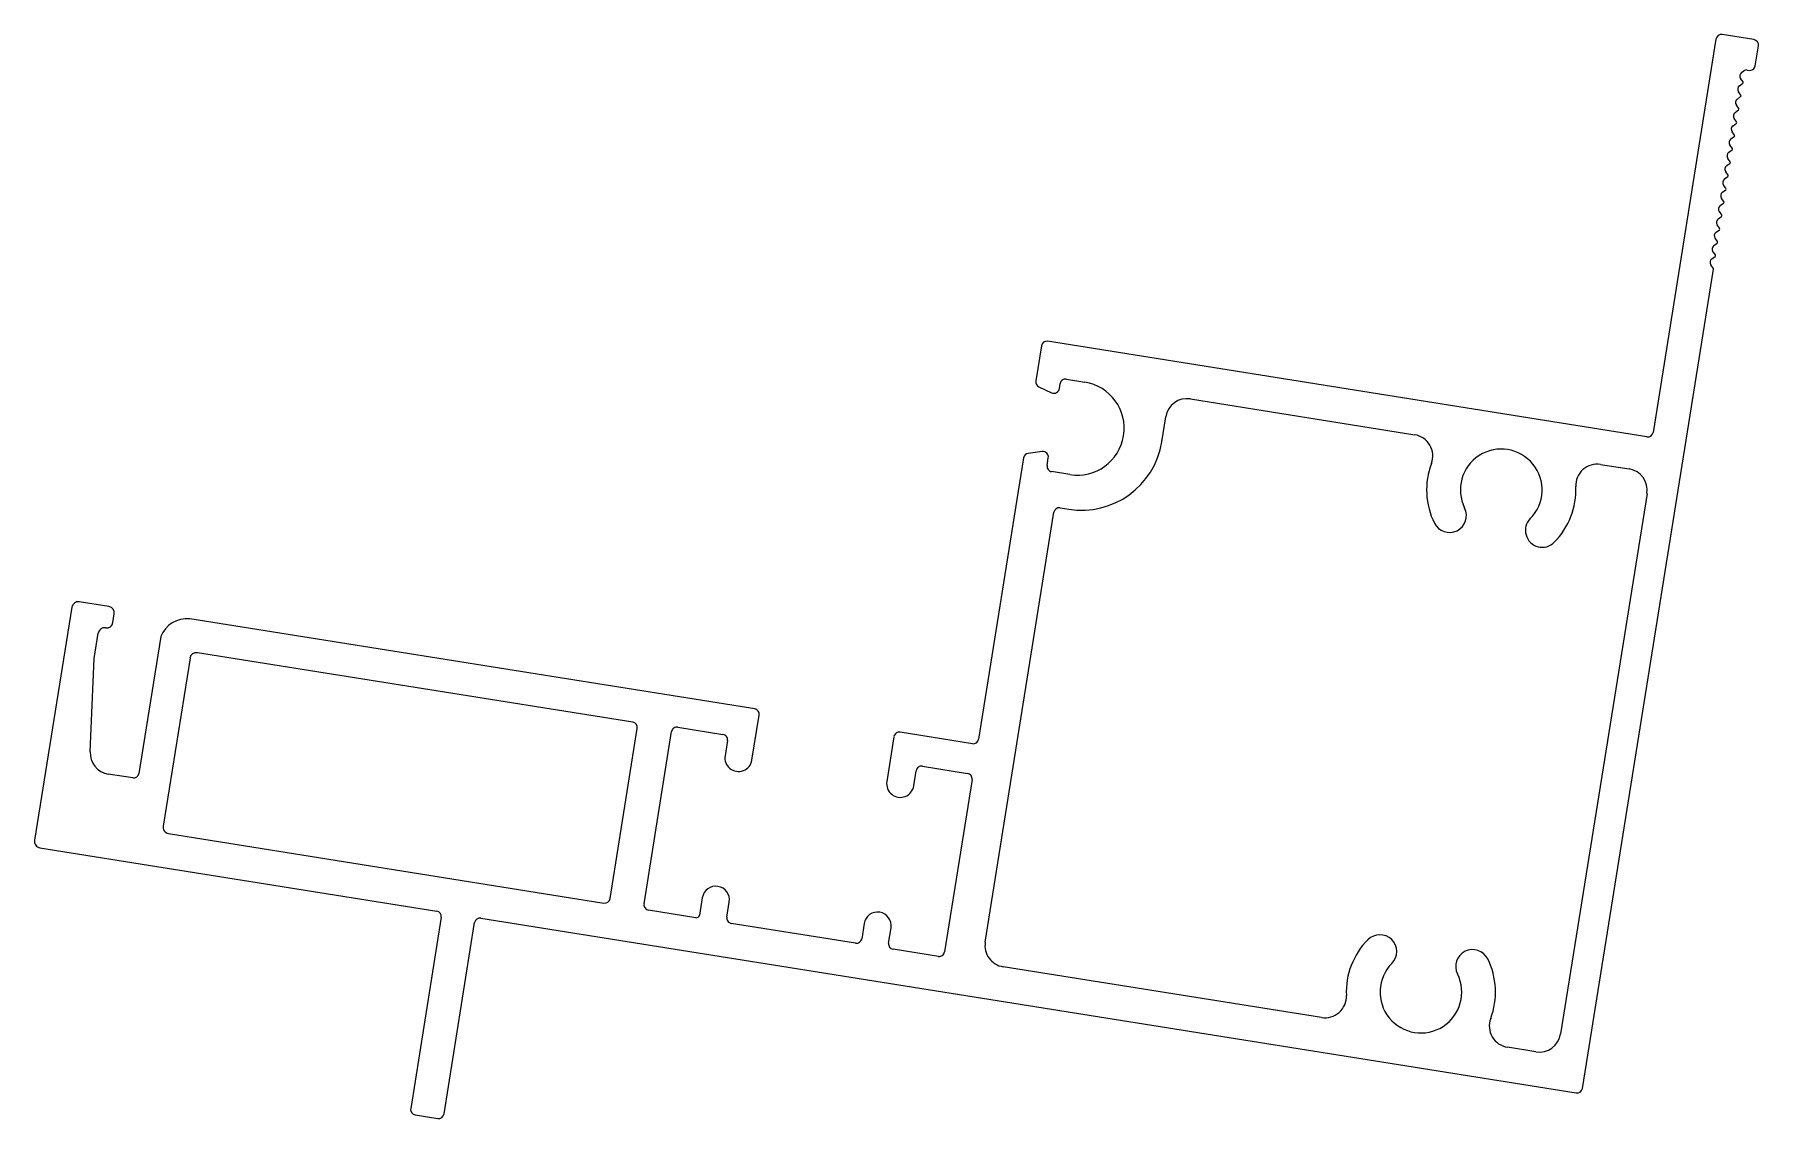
# Model space of a CAD drawing. Extents: x -40.4 to 39.8, y 0.2 to 50.6.
import ezdxf

# ---------------------------------------------------------------- set-up
doc = ezdxf.new("R2010")
doc.units = 0
doc.layers.add('1', color=7, linetype='CONTINUOUS')
doc.layers.add('5', color=6, linetype='CONTINUOUS')

msp = doc.modelspace()

# ---------------------------------------------------------------- linework, layer by layer
at = {"layer": '1', "color": 7}
for p, q in [((39.536, 50.371), (38.063, 50.606)), ((37.772, 50.396), (34.847, 32.086)), ((39.599, 49.15), (39.747, 50.08)), ((38.963, 48.843), (39.066, 48.918)), ((39.217, 48.954), (39.308, 48.939)), ((38.864, 48.224), (39.018, 48.335)), ((39.029, 48.406), (38.918, 48.559)), ((38.831, 47.166), (38.72, 47.32)), ((38.765, 47.604), (38.919, 47.715)), ((38.93, 47.786), (38.819, 47.94)), ((38.732, 46.547), (38.621, 46.7)), ((38.666, 46.984), (38.82, 47.095)), ((38.468, 45.745), (38.622, 45.856)), ((38.633, 45.927), (38.522, 46.081)), ((38.567, 46.364), (38.721, 46.476)), ((38.369, 45.125), (38.523, 45.236)), ((38.534, 45.307), (38.423, 45.461)), ((38.336, 44.068), (38.225, 44.221)), ((38.27, 44.505), (38.424, 44.617)), ((38.435, 44.687), (38.324, 44.841)), ((38.072, 43.266), (38.226, 43.377)), ((38.237, 43.448), (38.126, 43.602)), ((38.171, 43.885), (38.325, 43.997)), ((37.973, 42.646), (38.127, 42.757)), ((38.138, 42.828), (38.027, 42.982)), ((37.94, 41.589), (37.829, 41.743)), ((37.874, 42.026), (38.028, 42.138)), ((38.039, 42.209), (37.928, 42.362)), ((37.676, 40.787), (37.83, 40.898)), ((37.841, 40.969), (37.73, 41.123)), ((37.775, 41.407), (37.929, 41.518)), ((37.577, 40.167), (37.731, 40.279)), ((37.742, 40.349), (37.631, 40.503)), ((36.318, 31.34), (37.652, 39.692)), ((37.643, 39.73), (37.532, 39.883)), ((6.398, 36.121), (6.136, 34.484)), ((34.556, 31.875), (6.684, 36.328)), ((7.557, 34.566), (8.411, 34.429)), ((6.279, 34.215), (6.874, 33.934)), ((7.233, 34.124), (7.271, 34.358)), ((31.558, 1.551), (36.318, 31.34)), ((5.564, 30.904), (3.471, 17.805)), ((6.436, 31.194), (5.78, 31.113)), ((6.662, 30.548), (6.718, 30.902)), ((7.723, 30.126), (6.869, 30.262)), ((-36.971, 23.98), (-38.354, 24.201)), ((-38.697, 23.952), (-40.431, 13.103)), ((-36.785, 23.242), (-36.722, 23.637)), ((-6.937, 19.215), (-33.205, 23.411)), ((-37.662, 21.559), (-37.472, 22.744)), ((-34.561, 22.583), (-35.579, 16.214)), ((-37.841, 17.228), (-37.662, 21.559)), ((-7.063, 16.84), (-6.729, 18.929)), ((-12.083, 10.141), (-10.801, 18.161)), ((-10.514, 18.369), (-8.412, 18.033)), ((-8.204, 17.747), (-8.317, 17.041)), ((-0.459, 17.927), (-0.792, 15.839)), ((3.186, 17.598), (-0.172, 18.135)), ((-35.865, 16.006), (-37.001, 16.187)), ((0.462, 15.638), (0.575, 16.344)), ((0.861, 16.552), (2.964, 16.216)), ((3.172, 15.929), (1.89, 7.908)), ((-40.182, 12.76), (-21.724, 9.811)), ((-9.373, 10.431), (-9.502, 9.626)), ((-9.673, 9.502), (-11.875, 9.854)), ((-8.232, 9.525), (-8.119, 10.231)), ((-21.514, 9.52), (-22.936, 0.616)), ((-21.386, 0.368), (-19.963, 9.272)), ((-19.672, 9.483), (31.272, 1.343)), ((-2.247, 8.315), (-8.024, 9.238)), ((-1.848, 9.229), (-1.961, 8.523)), ((-0.707, 8.322), (-0.594, 9.029)), ((1.604, 7.7), (-0.5, 8.036)), ((-22.726, 0.325), (-21.677, 0.157))]:
    msp.add_line(p, q, dxfattribs=at)
for centre, radius, start, end in [((38.023, 50.356), 0.254, 80.92252, 170.92252), ((39.496, 50.12), 0.254, 350.92252, 80.92252), ((39.185, 48.753), 0.203, 80.92252, 125.92252), ((39.348, 49.19), 0.254, 260.92252, 350.92252), ((38.983, 48.059), 0.203, 125.92252, 215.92252), ((39.082, 48.679), 0.203, 125.92252, 215.92252), ((38.988, 48.376), 0.0508, 305.92252, 35.92252), ((38.884, 47.439), 0.203, 125.92252, 215.92252), ((38.889, 47.756), 0.0508, 305.92252, 35.92252), ((38.785, 46.82), 0.203, 125.92252, 215.92252), ((38.691, 46.517), 0.0508, 305.92252, 35.92252), ((38.79, 47.137), 0.0508, 305.92252, 35.92252), ((38.587, 45.58), 0.203, 125.92252, 215.92252), ((38.686, 46.2), 0.203, 125.92252, 215.92252), ((38.592, 45.897), 0.0508, 305.92252, 35.92252), ((38.488, 44.96), 0.203, 125.92252, 215.92252), ((38.493, 45.277), 0.0508, 305.92252, 35.92252), ((38.389, 44.341), 0.203, 125.92252, 215.92252), ((38.394, 44.658), 0.0508, 305.92252, 35.92252), ((38.29, 43.721), 0.203, 125.92252, 215.92252), ((38.196, 43.418), 0.0508, 305.92252, 35.92252), ((38.295, 44.038), 0.0508, 305.92252, 35.92252), ((38.092, 42.481), 0.203, 125.92252, 215.92252), ((38.191, 43.101), 0.203, 125.92252, 215.92252), ((38.097, 42.799), 0.0508, 305.92252, 35.92252), ((37.993, 41.862), 0.203, 125.92252, 215.92252), ((37.998, 42.179), 0.0508, 305.92252, 35.92252), ((37.894, 41.242), 0.203, 125.92252, 215.92252), ((37.8, 40.939), 0.0508, 305.92252, 35.92252), ((37.899, 41.559), 0.0508, 305.92252, 35.92252), ((37.696, 40.003), 0.203, 125.92252, 215.92252), ((37.795, 40.622), 0.203, 125.92252, 215.92252), ((37.701, 40.32), 0.0508, 305.92252, 35.92252), ((37.602, 39.7), 0.0508, 350.92252, 35.92252), ((6.645, 36.081), 0.25, 80.92252, 170.92252), ((6.387, 34.444), 0.254, 170.92252, 244.77818), ((7.517, 34.319), 0.25, 80.92247, 170.92256), ((6.982, 34.164), 0.254, 244.77818, 350.92252), ((8.067, 32.277), 2.179, 260.92252, 80.92252), ((34.596, 32.126), 0.254, 260.92252, 350.92252), ((5.811, 30.865), 0.25, 97.06685, 170.92252), ((6.467, 30.942), 0.254, 350.92252, 97.06685), ((6.909, 30.509), 0.25, 170.92252, 260.92252), ((-38.401, 23.905), 0.3, 80.92252, 170.92252), ((-37.018, 23.684), 0.3, 350.92246, 80.92246), ((-33.341, 22.108), 1.31, 84.07603, 158.75856), ((-37.176, 22.697), 0.3, 80.92252, 170.92252), ((-37.082, 23.289), 0.3, 260.92252, 350.92252), ((-6.976, 18.968), 0.25, 350.92247, 80.92256), ((-10.554, 18.122), 0.251, 80.92247, 170.92256), ((-8.451, 17.786), 0.25, 350.92247, 80.92256), ((-0.212, 17.888), 0.25, 80.92247, 170.92256), ((3.225, 17.844), 0.249, 260.92252, 350.92252), ((-36.843, 17.175), 1, 176.93152, 260.92252), ((-7.69, 16.941), 0.635, 170.92252, 350.92252), ((-35.826, 16.253), 0.25, 260.92252, 350.92252), ((0.821, 16.305), 0.25, 80.92247, 170.92256), ((2.925, 15.969), 0.25, 350.92247, 80.92256), ((-0.165, 15.738), 0.635, 170.92252, 350.92252), ((-40.134, 13.056), 0.3, 170.92252, 260.92252), ((-8.746, 10.331), 0.635, 350.92252, 170.92252), ((-21.764, 9.56), 0.254, 350.92252, 80.92252), ((-11.835, 10.101), 0.251, 170.92247, 260.92256), ((-9.65, 9.65), 0.15, 260.92247, 350.92256), ((-1.221, 9.129), 0.635, 350.92252, 170.92252), ((-19.713, 9.232), 0.254, 80.92252, 170.92252), ((-7.985, 9.485), 0.25, 170.92247, 260.92256), ((-2.208, 8.562), 0.25, 260.92247, 350.92256), ((-0.46, 8.283), 0.25, 170.92247, 260.92256), ((1.643, 7.947), 0.25, 260.92247, 350.92256), ((31.311, 1.59), 0.25, 260.92252, 350.92252), ((-22.685, 0.576), 0.254, 170.92252, 260.92252), ((-21.637, 0.408), 0.254, 260.92252, 350.92252)]:
    msp.add_arc(centre, radius, start, end, dxfattribs=at)
at = {"layer": '5', "color": 7}
for p, q in [((13.328, 33.646), (23.759, 31.98)), ((11.996, 31.65), (12.182, 32.817)), ((32.406, 30.598), (33.734, 30.386)), ((34.564, 29.241), (30.545, 4.089)), ((3.785, 8.364), (6.982, 28.371)), ((7.267, 28.578), (7.668, 28.514)), ((-12.605, 18.599), (-32.858, 21.835)), ((-33.201, 21.586), (-34.451, 13.764)), ((-13.663, 10.392), (-12.397, 18.313)), ((-34.202, 13.421), (-13.948, 10.185)), ((19.425, 4.853), (4.615, 7.219)), ((29.4, 3.259), (28.072, 3.471))]:
    msp.add_line(p, q, dxfattribs=at)
for centre, radius, start, end in [((13.17, 32.659), 1, 80.92252, 170.92252), ((8.264, 32.246), 3.779, 260.92252, 350.92252), ((23.601, 30.992), 1, 339.30704, 80.92252), ((27.783, 29.413), 1.9, 315.38945, 206.45558), ((27.783, 29.413), 3.47, 159.30704, 206.45564), ((32.248, 29.611), 1, 80.92252, 182.538), ((33.576, 29.399), 1, 350.92252, 80.92252), ((27.783, 29.413), 3.47, 315.38941, 2.538), ((7.228, 28.332), 0.249, 80.92252, 170.92252), ((25.379, 28.217), 0.785, 206.45558, 26.45558), ((29.694, 27.527), 0.785, 135.38945, 315.38945), ((-32.905, 21.539), 0.3, 80.92252, 170.92252), ((-12.644, 18.352), 0.25, 350.92252, 80.92252), ((-34.155, 13.717), 0.3, 170.92252, 260.92252), ((-13.909, 10.431), 0.249, 260.92252, 350.92252), ((4.773, 8.206), 1, 170.92252, 260.92252), ((24.048, 6.038), 3.47, 135.3894, 182.53799), ((22.137, 7.924), 0.785, 315.38945, 135.38945), ((26.452, 7.234), 0.785, 26.45558, 206.45558), ((24.048, 6.038), 1.9, 135.38945, 26.45558), ((24.048, 6.038), 3.47, 339.30703, 26.45562), ((19.582, 5.84), 1, 260.92252, 2.53799), ((28.23, 4.459), 1, 159.30703, 260.92252), ((29.558, 4.247), 1, 260.92252, 350.92252)]:
    msp.add_arc(centre, radius, start, end, dxfattribs=at)

doc.saveas('drawing.dxf')
